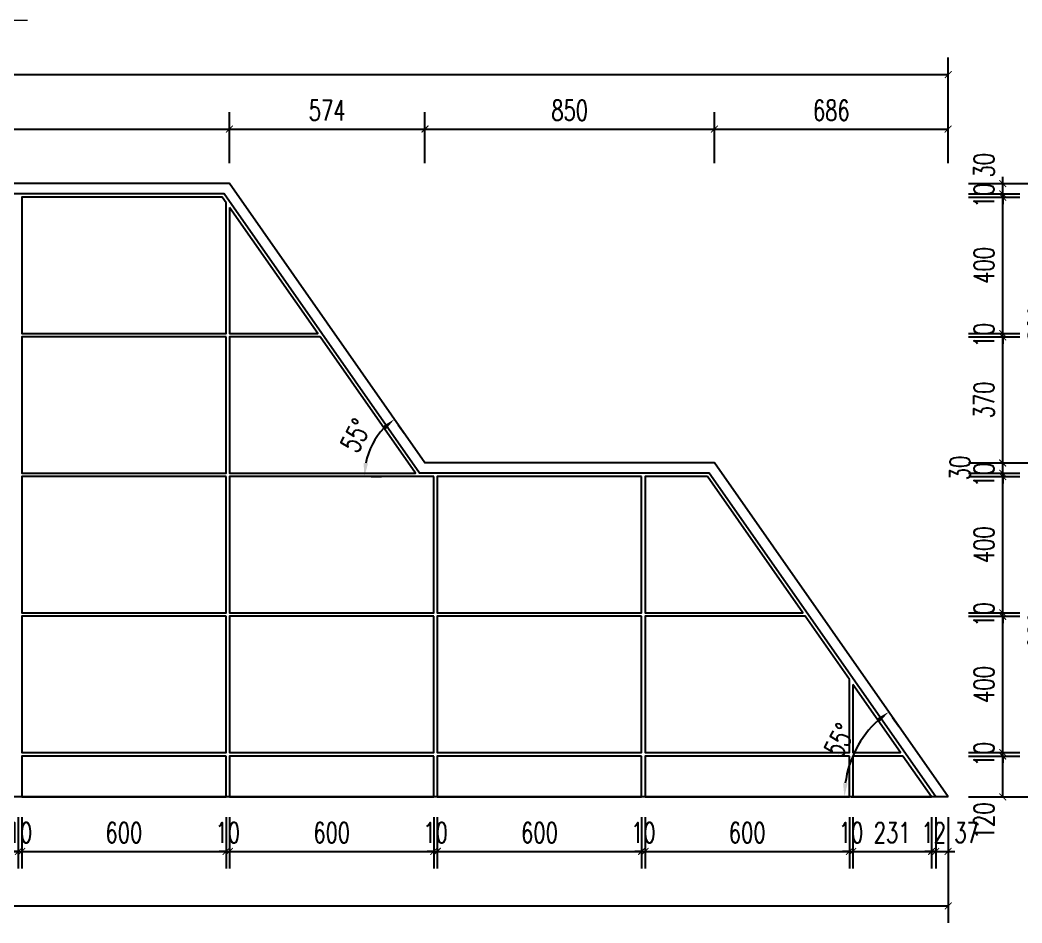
# Model space of a CAD drawing. Header units: millimetres. Extents: x 0 to 16820, y -11520 to 11880.
# Drawn here: x 6955 to 9897, y -9010 to -6360 of the extents above; entities that cross this region are included whole.
import ezdxf

# ---------------------------------------------------------------- set-up
doc = ezdxf.new("R2010")
doc.units = ezdxf.units.MM
doc.header["$LTSCALE"] = 1000
doc.layers.add('A-ANNO-DIMS', color=3, linetype='Continuous', lineweight=13)
doc.layers.add('A-ANNO-IDEN-TEXT', color=3, linetype='Continuous', lineweight=13)
doc.layers.add('A-WALL-HATCH', color=252, linetype='Continuous')
doc.styles.add('_TCH_DIM_T3', font='SIMPLEX', dxfattribs={"width": 0.705882, "bigfont": 'GBCBIG'})
doc.dimstyles.new('_TCH_ARCH&&20', dxfattribs={"dimtxt": 59.5, "dimasz": 20, "dimexe": 50, "dimexo": 60, "dimgap": 25.25, "dimtad": 1, "dimdec": 0, "dimzin": 0, "dimdsep": 46, "dimtxsty": '_TCH_DIM_T3', "dimblk": 'ARCHTICK', "dimcen": 0.09, "dimclrt": 7, "dimazin": 2, "dimtfac": 1, "dimtdec": 0, "dimtix": 1, "dimtmove": 2, "dimatfit": 3, "dimfxl": 20, "dimtolj": 1, "dimtzin": 0, "dimarcsym": 0})
doc.dimstyles.new('_TCH_ARROW&&20', dxfattribs={"dimtxt": 59.5, "dimasz": 40, "dimexe": 50, "dimexo": 60, "dimgap": 25.25, "dimtad": 1, "dimdec": 0, "dimzin": 0, "dimdsep": 46, "dimtxsty": '_TCH_DIM_T3', "dimcen": 0.09, "dimclrt": 7, "dimazin": 2, "dimtfac": 1, "dimtdec": 0, "dimtix": 1, "dimtmove": 2, "dimatfit": 3, "dimfxl": 20, "dimtolj": 1, "dimtzin": 0, "dimarcsym": 0})

# ---------------------------------------------------------------- blocks, each defined once
blk = doc.blocks.new('*D79')
at = {"layer": 'A-ANNO-DIMS', "color": 0, "lineweight": -2, "transparency": 16777216}
for p, q in [((8065.4, -7548), (8082.6, -7572.5)), ((7986.2, -7700), (8016.2, -7700))]:
    blk.add_line(p, q, dxfattribs=at)
blk.add_arc((8171.8, -7700), 205.6, 136.1635, 168.8365, dxfattribs=at)
at = {"layer": 'A-ANNO-DIMS', "color": 0, "transparency": 16777216}
for points in [[(8019.2, -7552.5), (8027.9, -7562.7), (8053.9, -7531.6)], [(7976.7, -7660.8), (7963.5, -7659.5), (7966.2, -7700)]]:
    blk.add_solid(points, dxfattribs=at)
at = {"layer": 'Defpoints', "color": 0, "transparency": 16777216}
for p in [(8031, -7498.8), (8006.9, -7577.2), (7926.2, -7700), (8171.8, -7700)]:
    blk.add_point(p, dxfattribs=at)
at = {"layer": 'A-ANNO-DIMS', "color": 7, "transparency": 16777216, "insert": (7940.7, -7579.7), "char_height": 59.5, "attachment_point": 5, "rotation": 62.5, "style": '_TCH_DIM_T3'}
blk.add_mtext('\\A1;55°', dxfattribs=at)
blk = doc.blocks.new('*D80')
at = {"layer": 'A-ANNO-DIMS', "color": 0, "lineweight": -2, "transparency": 16777216}
for p, q in [((9516.8, -8406.8), (9534, -8431.4)), ((9395.4, -8640), (9425.4, -8640))]:
    blk.add_line(p, q, dxfattribs=at)
blk.add_arc((9680, -8640), 304.6, 132.5287, 172.4713, dxfattribs=at)
at = {"layer": 'A-ANNO-DIMS', "color": 0, "transparency": 16777216}
for points in [[(9469.9, -8410.3), (9478.3, -8420.7), (9505.3, -8390.5)], [(9384.7, -8600.5), (9371.4, -8599.7), (9375.4, -8640)]]:
    blk.add_solid(points, dxfattribs=at)
at = {"layer": 'Defpoints', "color": 0, "transparency": 16777216}
for p in [(9482.4, -8357.7), (9435.7, -8458.1), (9335.4, -8640), (9680, -8640)]:
    blk.add_point(p, dxfattribs=at)
at = {"layer": 'A-ANNO-DIMS', "color": 7, "transparency": 16777216, "insert": (9361, -8473.9), "char_height": 59.5, "attachment_point": 5, "rotation": 62.5, "style": '_TCH_DIM_T3'}
blk.add_mtext('\\A1;55°', dxfattribs=at)
blk = doc.blocks.new('_ArchTick')
at = {"color": 0, "linetype": 'ByBlock', "const_width": 0.15}
blk.add_lwpolyline([(-0.5, -0.5), (0.5, 0.5)], dxfattribs=at)
blk = doc.blocks.new('*D81')
at = {"layer": 'A-ANNO-DIMS', "color": 0, "lineweight": -2, "transparency": 16777216}
for p, q in [((9740, -8520), (9890, -8520)), ((9840, -8640), (9840, -8520)), ((9740, -8640), (9890, -8640))]:
    blk.add_line(p, q, dxfattribs=at)
at = {"layer": 'Defpoints', "color": 0, "transparency": 16777216}
for p in [(9680, -8520), (9840, -8520), (9680, -8640)]:
    blk.add_point(p, dxfattribs=at)
at = {"layer": 'A-ANNO-DIMS', "color": 0, "lineweight": -2, "transparency": 16777216, "xscale": 20, "yscale": 20, "zscale": 20}
for p, rotation in [((9840, -8520), 90), ((9840, -8640), 270)]:
    blk.add_blockref('_ArchTick', p, dxfattribs=dict(at, rotation=rotation))
at = {"layer": 'A-ANNO-DIMS', "color": 7, "transparency": 16777216, "insert": (9785, -8710), "char_height": 59.5, "attachment_point": 5, "rotation": 90, "style": '_TCH_DIM_T3'}
blk.add_mtext('\\A1;120', dxfattribs=at)
blk = doc.blocks.new('*D82')
at = {"layer": 'A-ANNO-DIMS', "color": 0, "lineweight": -2, "transparency": 16777216}
for p, q in [((9840, -8510), (9840, -8490)), ((9740, -8510), (9890, -8510)), ((9740, -8520), (9890, -8520)), ((9840, -8520), (9840, -8510)), ((9840, -8520), (9840, -8540))]:
    blk.add_line(p, q, dxfattribs=at)
at = {"layer": 'Defpoints', "color": 0, "transparency": 16777216}
for p in [(9680, -8510), (9680, -8520), (9840, -8510)]:
    blk.add_point(p, dxfattribs=at)
at = {"layer": 'A-ANNO-DIMS', "color": 0, "lineweight": -2, "transparency": 16777216, "xscale": 20, "yscale": 20, "zscale": 20}
for p, rotation in [((9840, -8510), 270), ((9840, -8520), 90)]:
    blk.add_blockref('_ArchTick', p, dxfattribs=dict(at, rotation=rotation))
at = {"layer": 'A-ANNO-DIMS', "color": 7, "transparency": 16777216, "insert": (9785, -8515), "char_height": 59.5, "attachment_point": 5, "rotation": 90, "style": '_TCH_DIM_T3'}
blk.add_mtext('\\A1;10', dxfattribs=at)
blk = doc.blocks.new('*D83')
at = {"layer": 'A-ANNO-DIMS', "color": 0, "lineweight": -2, "transparency": 16777216}
for p, q in [((9740, -8110), (9890, -8110)), ((9840, -8510), (9840, -8110)), ((9740, -8510), (9890, -8510))]:
    blk.add_line(p, q, dxfattribs=at)
at = {"layer": 'Defpoints', "color": 0, "transparency": 16777216}
for p in [(9680, -8110), (9840, -8110), (9680, -8510)]:
    blk.add_point(p, dxfattribs=at)
at = {"layer": 'A-ANNO-DIMS', "color": 0, "lineweight": -2, "transparency": 16777216, "xscale": 20, "yscale": 20, "zscale": 20}
for p, rotation in [((9840, -8110), 90), ((9840, -8510), 270)]:
    blk.add_blockref('_ArchTick', p, dxfattribs=dict(at, rotation=rotation))
at = {"layer": 'A-ANNO-DIMS', "color": 7, "transparency": 16777216, "insert": (9785, -8310), "char_height": 59.5, "attachment_point": 5, "rotation": 90, "style": '_TCH_DIM_T3'}
blk.add_mtext('\\A1;400', dxfattribs=at)
blk = doc.blocks.new('*D84')
at = {"layer": 'A-ANNO-DIMS', "color": 0, "lineweight": -2, "transparency": 16777216}
for p, q in [((9840, -8100), (9840, -8080)), ((9740, -8100), (9890, -8100)), ((9740, -8110), (9890, -8110)), ((9840, -8110), (9840, -8100)), ((9840, -8110), (9840, -8130))]:
    blk.add_line(p, q, dxfattribs=at)
at = {"layer": 'Defpoints', "color": 0, "transparency": 16777216}
for p in [(9680, -8100), (9680, -8110), (9840, -8100)]:
    blk.add_point(p, dxfattribs=at)
at = {"layer": 'A-ANNO-DIMS', "color": 0, "lineweight": -2, "transparency": 16777216, "xscale": 20, "yscale": 20, "zscale": 20}
for p, rotation in [((9840, -8100), 270), ((9840, -8110), 90)]:
    blk.add_blockref('_ArchTick', p, dxfattribs=dict(at, rotation=rotation))
at = {"layer": 'A-ANNO-DIMS', "color": 7, "transparency": 16777216, "insert": (9785, -8105), "char_height": 59.5, "attachment_point": 5, "rotation": 90, "style": '_TCH_DIM_T3'}
blk.add_mtext('\\A1;10', dxfattribs=at)
blk = doc.blocks.new('*D85')
at = {"layer": 'A-ANNO-DIMS', "color": 0, "lineweight": -2, "transparency": 16777216}
for p, q in [((9740, -7700), (9890, -7700)), ((9840, -8100), (9840, -7700)), ((9740, -8100), (9890, -8100))]:
    blk.add_line(p, q, dxfattribs=at)
at = {"layer": 'Defpoints', "color": 0, "transparency": 16777216}
for p in [(9680, -7700), (9840, -7700), (9680, -8100)]:
    blk.add_point(p, dxfattribs=at)
at = {"layer": 'A-ANNO-DIMS', "color": 0, "lineweight": -2, "transparency": 16777216, "xscale": 20, "yscale": 20, "zscale": 20}
for p, rotation in [((9840, -7700), 90), ((9840, -8100), 270)]:
    blk.add_blockref('_ArchTick', p, dxfattribs=dict(at, rotation=rotation))
at = {"layer": 'A-ANNO-DIMS', "color": 7, "transparency": 16777216, "insert": (9785, -7900), "char_height": 59.5, "attachment_point": 5, "rotation": 90, "style": '_TCH_DIM_T3'}
blk.add_mtext('\\A1;400', dxfattribs=at)
blk = doc.blocks.new('*D86')
at = {"layer": 'A-ANNO-DIMS', "color": 0, "lineweight": -2, "transparency": 16777216}
for p, q in [((9840, -7690), (9840, -7670)), ((9740, -7690), (9890, -7690)), ((9740, -7700), (9890, -7700)), ((9840, -7700), (9840, -7690)), ((9840, -7700), (9840, -7720))]:
    blk.add_line(p, q, dxfattribs=at)
at = {"layer": 'Defpoints', "color": 0, "transparency": 16777216}
for p in [(9680, -7690), (9680, -7700), (9840, -7690)]:
    blk.add_point(p, dxfattribs=at)
at = {"layer": 'A-ANNO-DIMS', "color": 0, "lineweight": -2, "transparency": 16777216, "xscale": 20, "yscale": 20, "zscale": 20}
for p, rotation in [((9840, -7690), 270), ((9840, -7700), 90)]:
    blk.add_blockref('_ArchTick', p, dxfattribs=dict(at, rotation=rotation))
at = {"layer": 'A-ANNO-DIMS', "color": 7, "transparency": 16777216, "insert": (9785, -7695), "char_height": 59.5, "attachment_point": 5, "rotation": 90, "style": '_TCH_DIM_T3'}
blk.add_mtext('\\A1;10', dxfattribs=at)
blk = doc.blocks.new('*D87')
at = {"layer": 'A-ANNO-DIMS', "color": 0, "lineweight": -2, "transparency": 16777216}
for p, q in [((9840, -7660), (9840, -7640)), ((9740, -7660), (9890, -7660)), ((9840, -7690), (9840, -7660)), ((9740, -7690), (9890, -7690)), ((9840, -7690), (9840, -7710))]:
    blk.add_line(p, q, dxfattribs=at)
at = {"layer": 'Defpoints', "color": 0, "transparency": 16777216}
for p in [(9680, -7660), (9840, -7660), (9680, -7690)]:
    blk.add_point(p, dxfattribs=at)
at = {"layer": 'A-ANNO-DIMS', "color": 0, "lineweight": -2, "transparency": 16777216, "xscale": 20, "yscale": 20, "zscale": 20}
for p, rotation in [((9840, -7660), 270), ((9840, -7690), 90)]:
    blk.add_blockref('_ArchTick', p, dxfattribs=dict(at, rotation=rotation))
at = {"layer": 'A-ANNO-DIMS', "color": 7, "transparency": 16777216, "insert": (9715, -7675), "char_height": 59.5, "attachment_point": 5, "rotation": 90, "style": '_TCH_DIM_T3'}
blk.add_mtext('\\A1;30', dxfattribs=at)
blk = doc.blocks.new('*D88')
at = {"layer": 'A-ANNO-DIMS', "color": 0, "lineweight": -2, "transparency": 16777216}
for p, q in [((9740, -7290), (9890, -7290)), ((9840, -7660), (9840, -7290)), ((9740, -7660), (9890, -7660))]:
    blk.add_line(p, q, dxfattribs=at)
at = {"layer": 'Defpoints', "color": 0, "transparency": 16777216}
for p in [(9680, -7290), (9840, -7290), (9680, -7660)]:
    blk.add_point(p, dxfattribs=at)
at = {"layer": 'A-ANNO-DIMS', "color": 0, "lineweight": -2, "transparency": 16777216, "xscale": 20, "yscale": 20, "zscale": 20}
for p, rotation in [((9840, -7290), 90), ((9840, -7660), 270)]:
    blk.add_blockref('_ArchTick', p, dxfattribs=dict(at, rotation=rotation))
at = {"layer": 'A-ANNO-DIMS', "color": 7, "transparency": 16777216, "insert": (9785, -7475), "char_height": 59.5, "attachment_point": 5, "rotation": 90, "style": '_TCH_DIM_T3'}
blk.add_mtext('\\A1;370', dxfattribs=at)
blk = doc.blocks.new('*D89')
at = {"layer": 'A-ANNO-DIMS', "color": 0, "lineweight": -2, "transparency": 16777216}
for p, q in [((9840, -7280), (9840, -7260)), ((9740, -7280), (9890, -7280)), ((9740, -7290), (9890, -7290)), ((9840, -7290), (9840, -7280)), ((9840, -7290), (9840, -7310))]:
    blk.add_line(p, q, dxfattribs=at)
at = {"layer": 'Defpoints', "color": 0, "transparency": 16777216}
for p in [(9680, -7280), (9680, -7290), (9840, -7280)]:
    blk.add_point(p, dxfattribs=at)
at = {"layer": 'A-ANNO-DIMS', "color": 0, "lineweight": -2, "transparency": 16777216, "xscale": 20, "yscale": 20, "zscale": 20}
for p, rotation in [((9840, -7280), 270), ((9840, -7290), 90)]:
    blk.add_blockref('_ArchTick', p, dxfattribs=dict(at, rotation=rotation))
at = {"layer": 'A-ANNO-DIMS', "color": 7, "transparency": 16777216, "insert": (9785, -7285), "char_height": 59.5, "attachment_point": 5, "rotation": 90, "style": '_TCH_DIM_T3'}
blk.add_mtext('\\A1;10', dxfattribs=at)
blk = doc.blocks.new('*D90')
at = {"layer": 'A-ANNO-DIMS', "color": 0, "lineweight": -2, "transparency": 16777216}
for p, q in [((9740, -6880), (9890, -6880)), ((9840, -7280), (9840, -6880)), ((9740, -7280), (9890, -7280))]:
    blk.add_line(p, q, dxfattribs=at)
at = {"layer": 'Defpoints', "color": 0, "transparency": 16777216}
for p in [(9680, -6880), (9840, -6880), (9680, -7280)]:
    blk.add_point(p, dxfattribs=at)
at = {"layer": 'A-ANNO-DIMS', "color": 0, "lineweight": -2, "transparency": 16777216, "xscale": 20, "yscale": 20, "zscale": 20}
for p, rotation in [((9840, -6880), 90), ((9840, -7280), 270)]:
    blk.add_blockref('_ArchTick', p, dxfattribs=dict(at, rotation=rotation))
at = {"layer": 'A-ANNO-DIMS', "color": 7, "transparency": 16777216, "insert": (9785, -7080), "char_height": 59.5, "attachment_point": 5, "rotation": 90, "style": '_TCH_DIM_T3'}
blk.add_mtext('\\A1;400', dxfattribs=at)
blk = doc.blocks.new('*D91')
at = {"layer": 'A-ANNO-DIMS', "color": 0, "lineweight": -2, "transparency": 16777216}
for p, q in [((9840, -6870), (9840, -6850)), ((9740, -6870), (9890, -6870)), ((9740, -6880), (9890, -6880)), ((9840, -6880), (9840, -6870)), ((9840, -6880), (9840, -6900))]:
    blk.add_line(p, q, dxfattribs=at)
at = {"layer": 'Defpoints', "color": 0, "transparency": 16777216}
for p in [(9680, -6870), (9680, -6880), (9840, -6870)]:
    blk.add_point(p, dxfattribs=at)
at = {"layer": 'A-ANNO-DIMS', "color": 0, "lineweight": -2, "transparency": 16777216, "xscale": 20, "yscale": 20, "zscale": 20}
for p, rotation in [((9840, -6870), 270), ((9840, -6880), 90)]:
    blk.add_blockref('_ArchTick', p, dxfattribs=dict(at, rotation=rotation))
at = {"layer": 'A-ANNO-DIMS', "color": 7, "transparency": 16777216, "insert": (9785, -6875), "char_height": 59.5, "attachment_point": 5, "rotation": 90, "style": '_TCH_DIM_T3'}
blk.add_mtext('\\A1;10', dxfattribs=at)
blk = doc.blocks.new('*D92')
at = {"layer": 'A-ANNO-DIMS', "color": 0, "lineweight": -2, "transparency": 16777216}
for p, q in [((9840, -6840), (9840, -6820)), ((9740, -6840), (9890, -6840)), ((9840, -6870), (9840, -6840)), ((9740, -6870), (9890, -6870)), ((9840, -6870), (9840, -6890))]:
    blk.add_line(p, q, dxfattribs=at)
at = {"layer": 'Defpoints', "color": 0, "transparency": 16777216}
for p in [(9680, -6840), (9840, -6840), (9680, -6870)]:
    blk.add_point(p, dxfattribs=at)
at = {"layer": 'A-ANNO-DIMS', "color": 0, "lineweight": -2, "transparency": 16777216, "xscale": 20, "yscale": 20, "zscale": 20}
for p, rotation in [((9840, -6840), 270), ((9840, -6870), 90)]:
    blk.add_blockref('_ArchTick', p, dxfattribs=dict(at, rotation=rotation))
at = {"layer": 'A-ANNO-DIMS', "color": 7, "transparency": 16777216, "insert": (9785, -6786), "char_height": 59.5, "attachment_point": 5, "rotation": 90, "style": '_TCH_DIM_T3'}
blk.add_mtext('\\A1;30', dxfattribs=at)
blk = doc.blocks.new('*D141')
at = {"layer": 'A-ANNO-DIMS', "color": 0, "lineweight": -2, "transparency": 16777216}
for p, q in [((1180, -6780), (1180, -6470)), ((9680, -6780), (9680, -6470)), ((1180, -6520), (9680, -6520))]:
    blk.add_line(p, q, dxfattribs=at)
at = {"layer": 'Defpoints', "color": 0, "transparency": 16777216}
for p in [(9680, -6520), (1180, -6840), (9680, -6840)]:
    blk.add_point(p, dxfattribs=at)
at = {"layer": 'A-ANNO-DIMS', "color": 0, "lineweight": -2, "transparency": 16777216, "xscale": 20, "yscale": 20, "zscale": 20, "rotation": 180}
blk.add_blockref('_ArchTick', (1180, -6520), dxfattribs=at)
at = {"layer": 'A-ANNO-DIMS', "color": 0, "lineweight": -2, "transparency": 16777216, "xscale": 20, "yscale": 20, "zscale": 20}
blk.add_blockref('_ArchTick', (9680, -6520), dxfattribs=at)
at = {"layer": 'A-ANNO-DIMS', "color": 7, "transparency": 16777216, "insert": (5430, -6465), "char_height": 59.5, "attachment_point": 5, "style": '_TCH_DIM_T3'}
blk.add_mtext('\\A1;8500', dxfattribs=at)
blk = doc.blocks.new('*D142')
at = {"layer": 'A-ANNO-DIMS', "color": 0, "lineweight": -2, "transparency": 16777216}
for p, q in [((8993.8, -6780), (8993.8, -6630)), ((9680, -6780), (9680, -6630)), ((8993.8, -6680), (9680, -6680))]:
    blk.add_line(p, q, dxfattribs=at)
at = {"layer": 'Defpoints', "color": 0, "transparency": 16777216}
for p in [(9680, -6680), (8993.8, -6840), (9680, -6840)]:
    blk.add_point(p, dxfattribs=at)
at = {"layer": 'A-ANNO-DIMS', "color": 0, "lineweight": -2, "transparency": 16777216, "xscale": 20, "yscale": 20, "zscale": 20, "rotation": 180}
blk.add_blockref('_ArchTick', (8993.8, -6680), dxfattribs=at)
at = {"layer": 'A-ANNO-DIMS', "color": 0, "lineweight": -2, "transparency": 16777216, "xscale": 20, "yscale": 20, "zscale": 20}
blk.add_blockref('_ArchTick', (9680, -6680), dxfattribs=at)
at = {"layer": 'A-ANNO-DIMS', "color": 7, "transparency": 16777216, "insert": (9336.9, -6625), "char_height": 59.5, "attachment_point": 5, "style": '_TCH_DIM_T3'}
blk.add_mtext('\\A1;686', dxfattribs=at)
blk = doc.blocks.new('*D143')
at = {"layer": 'A-ANNO-DIMS', "color": 0, "lineweight": -2, "transparency": 16777216}
for p, q in [((8143.8, -6780), (8143.8, -6630)), ((8993.8, -6780), (8993.8, -6630)), ((8143.8, -6680), (8993.8, -6680))]:
    blk.add_line(p, q, dxfattribs=at)
at = {"layer": 'Defpoints', "color": 0, "transparency": 16777216}
for p in [(8993.8, -6680), (8143.8, -6840), (8993.8, -6840)]:
    blk.add_point(p, dxfattribs=at)
at = {"layer": 'A-ANNO-DIMS', "color": 0, "lineweight": -2, "transparency": 16777216, "xscale": 20, "yscale": 20, "zscale": 20, "rotation": 180}
blk.add_blockref('_ArchTick', (8143.8, -6680), dxfattribs=at)
at = {"layer": 'A-ANNO-DIMS', "color": 0, "lineweight": -2, "transparency": 16777216, "xscale": 20, "yscale": 20, "zscale": 20}
blk.add_blockref('_ArchTick', (8993.8, -6680), dxfattribs=at)
at = {"layer": 'A-ANNO-DIMS', "color": 7, "transparency": 16777216, "insert": (8568.8, -6625), "char_height": 59.5, "attachment_point": 5, "style": '_TCH_DIM_T3'}
blk.add_mtext('\\A1;850', dxfattribs=at)
blk = doc.blocks.new('*D144')
at = {"layer": 'A-ANNO-DIMS', "color": 0, "lineweight": -2, "transparency": 16777216}
for p, q in [((7569.7, -6780), (7569.7, -6630)), ((8143.8, -6780), (8143.8, -6630)), ((7569.7, -6680), (8143.8, -6680))]:
    blk.add_line(p, q, dxfattribs=at)
at = {"layer": 'Defpoints', "color": 0, "transparency": 16777216}
for p in [(8143.8, -6680), (7569.7, -6840), (8143.8, -6840)]:
    blk.add_point(p, dxfattribs=at)
at = {"layer": 'A-ANNO-DIMS', "color": 0, "lineweight": -2, "transparency": 16777216, "xscale": 20, "yscale": 20, "zscale": 20, "rotation": 180}
blk.add_blockref('_ArchTick', (7569.7, -6680), dxfattribs=at)
at = {"layer": 'A-ANNO-DIMS', "color": 0, "lineweight": -2, "transparency": 16777216, "xscale": 20, "yscale": 20, "zscale": 20}
blk.add_blockref('_ArchTick', (8143.8, -6680), dxfattribs=at)
at = {"layer": 'A-ANNO-DIMS', "color": 7, "transparency": 16777216, "insert": (7856.7, -6625), "char_height": 59.5, "attachment_point": 5, "style": '_TCH_DIM_T3'}
blk.add_mtext('\\A1;574', dxfattribs=at)
blk = doc.blocks.new('*D145')
at = {"layer": 'A-ANNO-DIMS', "color": 0, "lineweight": -2, "transparency": 16777216}
for p, q in [((3663.7, -6780), (3663.7, -6630)), ((7569.7, -6780), (7569.7, -6630)), ((3663.7, -6680), (7569.7, -6680))]:
    blk.add_line(p, q, dxfattribs=at)
at = {"layer": 'Defpoints', "color": 0, "transparency": 16777216}
for p in [(7569.7, -6680), (3663.7, -6840), (7569.7, -6840)]:
    blk.add_point(p, dxfattribs=at)
at = {"layer": 'A-ANNO-DIMS', "color": 0, "lineweight": -2, "transparency": 16777216, "xscale": 20, "yscale": 20, "zscale": 20, "rotation": 180}
blk.add_blockref('_ArchTick', (3663.7, -6680), dxfattribs=at)
at = {"layer": 'A-ANNO-DIMS', "color": 0, "lineweight": -2, "transparency": 16777216, "xscale": 20, "yscale": 20, "zscale": 20}
blk.add_blockref('_ArchTick', (7569.7, -6680), dxfattribs=at)
at = {"layer": 'A-ANNO-DIMS', "color": 7, "transparency": 16777216, "insert": (5616.7, -6625), "char_height": 59.5, "attachment_point": 5, "style": '_TCH_DIM_T3'}
blk.add_mtext('\\A1;3906', dxfattribs=at)
blk = doc.blocks.new('*D149')
at = {"layer": 'A-ANNO-DIMS', "color": 0, "lineweight": -2, "transparency": 16777216}
for p, q in [((9643.4, -8700), (9643.4, -8850)), ((9680, -8700), (9680, -8850)), ((9643.4, -8800), (9623.4, -8800)), ((9643.4, -8800), (9680, -8800)), ((9680, -8800), (9700, -8800))]:
    blk.add_line(p, q, dxfattribs=at)
at = {"layer": 'Defpoints', "color": 0, "transparency": 16777216}
for p in [(9643.4, -8640), (9680, -8640), (9680, -8800)]:
    blk.add_point(p, dxfattribs=at)
at = {"layer": 'A-ANNO-DIMS', "color": 0, "lineweight": -2, "transparency": 16777216, "xscale": 20, "yscale": 20, "zscale": 20}
blk.add_blockref('_ArchTick', (9643.4, -8800), dxfattribs=at)
at = {"layer": 'A-ANNO-DIMS', "color": 0, "lineweight": -2, "transparency": 16777216, "xscale": 20, "yscale": 20, "zscale": 20, "rotation": 180}
blk.add_blockref('_ArchTick', (9680, -8800), dxfattribs=at)
at = {"layer": 'A-ANNO-DIMS', "color": 7, "transparency": 16777216, "insert": (9734, -8745), "char_height": 59.5, "attachment_point": 5, "style": '_TCH_DIM_T3'}
blk.add_mtext('\\A1;37', dxfattribs=at)
blk = doc.blocks.new('*D150')
at = {"layer": 'A-ANNO-DIMS', "color": 0, "lineweight": -2, "transparency": 16777216}
for p, q in [((9631.2, -8700), (9631.2, -8850)), ((9643.4, -8700), (9643.4, -8850)), ((9631.2, -8800), (9611.2, -8800)), ((9631.2, -8800), (9643.4, -8800)), ((9643.4, -8800), (9663.4, -8800))]:
    blk.add_line(p, q, dxfattribs=at)
at = {"layer": 'Defpoints', "color": 0, "transparency": 16777216}
for p in [(9631.2, -8640), (9643.4, -8640), (9643.4, -8800)]:
    blk.add_point(p, dxfattribs=at)
at = {"layer": 'A-ANNO-DIMS', "color": 0, "lineweight": -2, "transparency": 16777216, "xscale": 20, "yscale": 20, "zscale": 20}
blk.add_blockref('_ArchTick', (9631.2, -8800), dxfattribs=at)
at = {"layer": 'A-ANNO-DIMS', "color": 0, "lineweight": -2, "transparency": 16777216, "xscale": 20, "yscale": 20, "zscale": 20, "rotation": 180}
blk.add_blockref('_ArchTick', (9643.4, -8800), dxfattribs=at)
at = {"layer": 'A-ANNO-DIMS', "color": 7, "transparency": 16777216, "insert": (9637.3, -8745), "char_height": 59.5, "attachment_point": 5, "style": '_TCH_DIM_T3'}
blk.add_mtext('\\A1;12', dxfattribs=at)
blk = doc.blocks.new('*D151')
at = {"layer": 'A-ANNO-DIMS', "color": 0, "lineweight": -2, "transparency": 16777216}
for p, q in [((9400, -8700), (9400, -8850)), ((9631.2, -8700), (9631.2, -8850)), ((9400, -8800), (9631.2, -8800))]:
    blk.add_line(p, q, dxfattribs=at)
at = {"layer": 'Defpoints', "color": 0, "transparency": 16777216}
for p in [(9400, -8640), (9631.2, -8640), (9631.2, -8800)]:
    blk.add_point(p, dxfattribs=at)
at = {"layer": 'A-ANNO-DIMS', "color": 0, "lineweight": -2, "transparency": 16777216, "xscale": 20, "yscale": 20, "zscale": 20, "rotation": 180}
blk.add_blockref('_ArchTick', (9400, -8800), dxfattribs=at)
at = {"layer": 'A-ANNO-DIMS', "color": 0, "lineweight": -2, "transparency": 16777216, "xscale": 20, "yscale": 20, "zscale": 20}
blk.add_blockref('_ArchTick', (9631.2, -8800), dxfattribs=at)
at = {"layer": 'A-ANNO-DIMS', "color": 7, "transparency": 16777216, "insert": (9515.6, -8745), "char_height": 59.5, "attachment_point": 5, "style": '_TCH_DIM_T3'}
blk.add_mtext('\\A1;231', dxfattribs=at)
blk = doc.blocks.new('*D152')
at = {"layer": 'A-ANNO-DIMS', "color": 0, "lineweight": -2, "transparency": 16777216}
for p, q in [((9390, -8700), (9390, -8850)), ((9400, -8700), (9400, -8850)), ((9390, -8800), (9370, -8800)), ((9390, -8800), (9400, -8800)), ((9400, -8800), (9420, -8800))]:
    blk.add_line(p, q, dxfattribs=at)
at = {"layer": 'Defpoints', "color": 0, "transparency": 16777216}
for p in [(9390, -8640), (9400, -8640), (9400, -8800)]:
    blk.add_point(p, dxfattribs=at)
at = {"layer": 'A-ANNO-DIMS', "color": 0, "lineweight": -2, "transparency": 16777216, "xscale": 20, "yscale": 20, "zscale": 20}
blk.add_blockref('_ArchTick', (9390, -8800), dxfattribs=at)
at = {"layer": 'A-ANNO-DIMS', "color": 0, "lineweight": -2, "transparency": 16777216, "xscale": 20, "yscale": 20, "zscale": 20, "rotation": 180}
blk.add_blockref('_ArchTick', (9400, -8800), dxfattribs=at)
at = {"layer": 'A-ANNO-DIMS', "color": 7, "transparency": 16777216, "insert": (9395, -8745), "char_height": 59.5, "attachment_point": 5, "style": '_TCH_DIM_T3'}
blk.add_mtext('\\A1;10', dxfattribs=at)
blk = doc.blocks.new('*D153')
at = {"layer": 'A-ANNO-DIMS', "color": 0, "lineweight": -2, "transparency": 16777216}
for p, q in [((8790, -8700), (8790, -8850)), ((9390, -8700), (9390, -8850)), ((8790, -8800), (9390, -8800))]:
    blk.add_line(p, q, dxfattribs=at)
at = {"layer": 'Defpoints', "color": 0, "transparency": 16777216}
for p in [(8790, -8640), (9390, -8640), (9390, -8800)]:
    blk.add_point(p, dxfattribs=at)
at = {"layer": 'A-ANNO-DIMS', "color": 0, "lineweight": -2, "transparency": 16777216, "xscale": 20, "yscale": 20, "zscale": 20, "rotation": 180}
blk.add_blockref('_ArchTick', (8790, -8800), dxfattribs=at)
at = {"layer": 'A-ANNO-DIMS', "color": 0, "lineweight": -2, "transparency": 16777216, "xscale": 20, "yscale": 20, "zscale": 20}
blk.add_blockref('_ArchTick', (9390, -8800), dxfattribs=at)
at = {"layer": 'A-ANNO-DIMS', "color": 7, "transparency": 16777216, "insert": (9090, -8745), "char_height": 59.5, "attachment_point": 5, "style": '_TCH_DIM_T3'}
blk.add_mtext('\\A1;600', dxfattribs=at)
blk = doc.blocks.new('*D154')
at = {"layer": 'A-ANNO-DIMS', "color": 0, "lineweight": -2, "transparency": 16777216}
for p, q in [((8780, -8700), (8780, -8850)), ((8790, -8700), (8790, -8850)), ((8780, -8800), (8760, -8800)), ((8780, -8800), (8790, -8800)), ((8790, -8800), (8810, -8800))]:
    blk.add_line(p, q, dxfattribs=at)
at = {"layer": 'Defpoints', "color": 0, "transparency": 16777216}
for p in [(8780, -8640), (8790, -8640), (8790, -8800)]:
    blk.add_point(p, dxfattribs=at)
at = {"layer": 'A-ANNO-DIMS', "color": 0, "lineweight": -2, "transparency": 16777216, "xscale": 20, "yscale": 20, "zscale": 20}
blk.add_blockref('_ArchTick', (8780, -8800), dxfattribs=at)
at = {"layer": 'A-ANNO-DIMS', "color": 0, "lineweight": -2, "transparency": 16777216, "xscale": 20, "yscale": 20, "zscale": 20, "rotation": 180}
blk.add_blockref('_ArchTick', (8790, -8800), dxfattribs=at)
at = {"layer": 'A-ANNO-DIMS', "color": 7, "transparency": 16777216, "insert": (8785, -8745), "char_height": 59.5, "attachment_point": 5, "style": '_TCH_DIM_T3'}
blk.add_mtext('\\A1;10', dxfattribs=at)
blk = doc.blocks.new('*D155')
at = {"layer": 'A-ANNO-DIMS', "color": 0, "lineweight": -2, "transparency": 16777216}
for p, q in [((8180, -8700), (8180, -8850)), ((8780, -8700), (8780, -8850)), ((8180, -8800), (8780, -8800))]:
    blk.add_line(p, q, dxfattribs=at)
at = {"layer": 'Defpoints', "color": 0, "transparency": 16777216}
for p in [(8180, -8640), (8780, -8640), (8780, -8800)]:
    blk.add_point(p, dxfattribs=at)
at = {"layer": 'A-ANNO-DIMS', "color": 0, "lineweight": -2, "transparency": 16777216, "xscale": 20, "yscale": 20, "zscale": 20, "rotation": 180}
blk.add_blockref('_ArchTick', (8180, -8800), dxfattribs=at)
at = {"layer": 'A-ANNO-DIMS', "color": 0, "lineweight": -2, "transparency": 16777216, "xscale": 20, "yscale": 20, "zscale": 20}
blk.add_blockref('_ArchTick', (8780, -8800), dxfattribs=at)
at = {"layer": 'A-ANNO-DIMS', "color": 7, "transparency": 16777216, "insert": (8480, -8745), "char_height": 59.5, "attachment_point": 5, "style": '_TCH_DIM_T3'}
blk.add_mtext('\\A1;600', dxfattribs=at)
blk = doc.blocks.new('*D156')
at = {"layer": 'A-ANNO-DIMS', "color": 0, "lineweight": -2, "transparency": 16777216}
for p, q in [((8170, -8700), (8170, -8850)), ((8180, -8700), (8180, -8850)), ((8170, -8800), (8150, -8800)), ((8170, -8800), (8180, -8800)), ((8180, -8800), (8200, -8800))]:
    blk.add_line(p, q, dxfattribs=at)
at = {"layer": 'Defpoints', "color": 0, "transparency": 16777216}
for p in [(8170, -8640), (8180, -8640), (8180, -8800)]:
    blk.add_point(p, dxfattribs=at)
at = {"layer": 'A-ANNO-DIMS', "color": 0, "lineweight": -2, "transparency": 16777216, "xscale": 20, "yscale": 20, "zscale": 20}
blk.add_blockref('_ArchTick', (8170, -8800), dxfattribs=at)
at = {"layer": 'A-ANNO-DIMS', "color": 0, "lineweight": -2, "transparency": 16777216, "xscale": 20, "yscale": 20, "zscale": 20, "rotation": 180}
blk.add_blockref('_ArchTick', (8180, -8800), dxfattribs=at)
at = {"layer": 'A-ANNO-DIMS', "color": 7, "transparency": 16777216, "insert": (8175, -8745), "char_height": 59.5, "attachment_point": 5, "style": '_TCH_DIM_T3'}
blk.add_mtext('\\A1;10', dxfattribs=at)
blk = doc.blocks.new('*D157')
at = {"layer": 'A-ANNO-DIMS', "color": 0, "lineweight": -2, "transparency": 16777216}
for p, q in [((7570, -8700), (7570, -8850)), ((8170, -8700), (8170, -8850)), ((7570, -8800), (8170, -8800))]:
    blk.add_line(p, q, dxfattribs=at)
at = {"layer": 'Defpoints', "color": 0, "transparency": 16777216}
for p in [(7570, -8640), (8170, -8640), (8170, -8800)]:
    blk.add_point(p, dxfattribs=at)
at = {"layer": 'A-ANNO-DIMS', "color": 0, "lineweight": -2, "transparency": 16777216, "xscale": 20, "yscale": 20, "zscale": 20, "rotation": 180}
blk.add_blockref('_ArchTick', (7570, -8800), dxfattribs=at)
at = {"layer": 'A-ANNO-DIMS', "color": 0, "lineweight": -2, "transparency": 16777216, "xscale": 20, "yscale": 20, "zscale": 20}
blk.add_blockref('_ArchTick', (8170, -8800), dxfattribs=at)
at = {"layer": 'A-ANNO-DIMS', "color": 7, "transparency": 16777216, "insert": (7870, -8745), "char_height": 59.5, "attachment_point": 5, "style": '_TCH_DIM_T3'}
blk.add_mtext('\\A1;600', dxfattribs=at)
blk = doc.blocks.new('*D158')
at = {"layer": 'A-ANNO-DIMS', "color": 0, "lineweight": -2, "transparency": 16777216}
for p, q in [((7560, -8700), (7560, -8850)), ((7570, -8700), (7570, -8850)), ((7560, -8800), (7540, -8800)), ((7560, -8800), (7570, -8800)), ((7570, -8800), (7590, -8800))]:
    blk.add_line(p, q, dxfattribs=at)
at = {"layer": 'Defpoints', "color": 0, "transparency": 16777216}
for p in [(7560, -8640), (7570, -8640), (7570, -8800)]:
    blk.add_point(p, dxfattribs=at)
at = {"layer": 'A-ANNO-DIMS', "color": 0, "lineweight": -2, "transparency": 16777216, "xscale": 20, "yscale": 20, "zscale": 20}
blk.add_blockref('_ArchTick', (7560, -8800), dxfattribs=at)
at = {"layer": 'A-ANNO-DIMS', "color": 0, "lineweight": -2, "transparency": 16777216, "xscale": 20, "yscale": 20, "zscale": 20, "rotation": 180}
blk.add_blockref('_ArchTick', (7570, -8800), dxfattribs=at)
at = {"layer": 'A-ANNO-DIMS', "color": 7, "transparency": 16777216, "insert": (7565, -8745), "char_height": 59.5, "attachment_point": 5, "style": '_TCH_DIM_T3'}
blk.add_mtext('\\A1;10', dxfattribs=at)
blk = doc.blocks.new('*D159')
at = {"layer": 'A-ANNO-DIMS', "color": 0, "lineweight": -2, "transparency": 16777216}
for p, q in [((6960, -8700), (6960, -8850)), ((7560, -8700), (7560, -8850)), ((6960, -8800), (7560, -8800))]:
    blk.add_line(p, q, dxfattribs=at)
at = {"layer": 'Defpoints', "color": 0, "transparency": 16777216}
for p in [(6960, -8640), (7560, -8640), (7560, -8800)]:
    blk.add_point(p, dxfattribs=at)
at = {"layer": 'A-ANNO-DIMS', "color": 0, "lineweight": -2, "transparency": 16777216, "xscale": 20, "yscale": 20, "zscale": 20, "rotation": 180}
blk.add_blockref('_ArchTick', (6960, -8800), dxfattribs=at)
at = {"layer": 'A-ANNO-DIMS', "color": 0, "lineweight": -2, "transparency": 16777216, "xscale": 20, "yscale": 20, "zscale": 20}
blk.add_blockref('_ArchTick', (7560, -8800), dxfattribs=at)
at = {"layer": 'A-ANNO-DIMS', "color": 7, "transparency": 16777216, "insert": (7260, -8745), "char_height": 59.5, "attachment_point": 5, "style": '_TCH_DIM_T3'}
blk.add_mtext('\\A1;600', dxfattribs=at)
blk = doc.blocks.new('*D160')
at = {"layer": 'A-ANNO-DIMS', "color": 0, "lineweight": -2, "transparency": 16777216}
for p, q in [((6950, -8700), (6950, -8850)), ((6960, -8700), (6960, -8850)), ((6950, -8800), (6930, -8800)), ((6950, -8800), (6960, -8800)), ((6960, -8800), (6980, -8800))]:
    blk.add_line(p, q, dxfattribs=at)
at = {"layer": 'Defpoints', "color": 0, "transparency": 16777216}
for p in [(6950, -8640), (6960, -8640), (6960, -8800)]:
    blk.add_point(p, dxfattribs=at)
at = {"layer": 'A-ANNO-DIMS', "color": 0, "lineweight": -2, "transparency": 16777216, "xscale": 20, "yscale": 20, "zscale": 20}
blk.add_blockref('_ArchTick', (6950, -8800), dxfattribs=at)
at = {"layer": 'A-ANNO-DIMS', "color": 0, "lineweight": -2, "transparency": 16777216, "xscale": 20, "yscale": 20, "zscale": 20, "rotation": 180}
blk.add_blockref('_ArchTick', (6960, -8800), dxfattribs=at)
at = {"layer": 'A-ANNO-DIMS', "color": 7, "transparency": 16777216, "insert": (6955, -8745), "char_height": 59.5, "attachment_point": 5, "style": '_TCH_DIM_T3'}
blk.add_mtext('\\A1;10', dxfattribs=at)
blk = doc.blocks.new('*D161')
at = {"layer": 'A-ANNO-DIMS', "color": 0, "lineweight": -2, "transparency": 16777216}
for p, q in [((6350, -8700), (6350, -8850)), ((6950, -8700), (6950, -8850)), ((6350, -8800), (6950, -8800))]:
    blk.add_line(p, q, dxfattribs=at)
at = {"layer": 'Defpoints', "color": 0, "transparency": 16777216}
for p in [(6350, -8640), (6950, -8640), (6950, -8800)]:
    blk.add_point(p, dxfattribs=at)
at = {"layer": 'A-ANNO-DIMS', "color": 0, "lineweight": -2, "transparency": 16777216, "xscale": 20, "yscale": 20, "zscale": 20, "rotation": 180}
blk.add_blockref('_ArchTick', (6350, -8800), dxfattribs=at)
at = {"layer": 'A-ANNO-DIMS', "color": 0, "lineweight": -2, "transparency": 16777216, "xscale": 20, "yscale": 20, "zscale": 20}
blk.add_blockref('_ArchTick', (6950, -8800), dxfattribs=at)
at = {"layer": 'A-ANNO-DIMS', "color": 7, "transparency": 16777216, "insert": (6650, -8745), "char_height": 59.5, "attachment_point": 5, "style": '_TCH_DIM_T3'}
blk.add_mtext('\\A1;600', dxfattribs=at)
blk = doc.blocks.new('*D182')
at = {"layer": 'A-ANNO-DIMS', "color": 0, "lineweight": -2, "transparency": 16777216}
for p, q in [((1180, -8700), (1180, -9010)), ((9680, -8700), (9680, -9010)), ((1180, -8960), (9680, -8960))]:
    blk.add_line(p, q, dxfattribs=at)
at = {"layer": 'Defpoints', "color": 0, "transparency": 16777216}
for p in [(1180, -8640), (9680, -8640), (9680, -8960)]:
    blk.add_point(p, dxfattribs=at)
at = {"layer": 'A-ANNO-DIMS', "color": 0, "lineweight": -2, "transparency": 16777216, "xscale": 20, "yscale": 20, "zscale": 20, "rotation": 180}
blk.add_blockref('_ArchTick', (1180, -8960), dxfattribs=at)
at = {"layer": 'A-ANNO-DIMS', "color": 0, "lineweight": -2, "transparency": 16777216, "xscale": 20, "yscale": 20, "zscale": 20}
blk.add_blockref('_ArchTick', (9680, -8960), dxfattribs=at)
at = {"layer": 'A-ANNO-DIMS', "color": 7, "transparency": 16777216, "insert": (5430, -8905), "char_height": 59.5, "attachment_point": 5, "style": '_TCH_DIM_T3'}
blk.add_mtext('\\A1;8500', dxfattribs=at)
blk = doc.blocks.new('*D186')
at = {"layer": 'A-ANNO-DIMS', "color": 0, "lineweight": -2, "transparency": 16777216}
for p, q in [((9740, -7660), (10050, -7660)), ((10000, -8640), (10000, -7660)), ((9740, -8640), (10050, -8640))]:
    blk.add_line(p, q, dxfattribs=at)
at = {"layer": 'Defpoints', "color": 0, "transparency": 16777216}
for p in [(9680, -7660), (10000, -7660), (9680, -8640)]:
    blk.add_point(p, dxfattribs=at)
at = {"layer": 'A-ANNO-DIMS', "color": 0, "lineweight": -2, "transparency": 16777216, "xscale": 20, "yscale": 20, "zscale": 20}
for p, rotation in [((10000, -7660), 90), ((10000, -8640), 270)]:
    blk.add_blockref('_ArchTick', p, dxfattribs=dict(at, rotation=rotation))
at = {"layer": 'A-ANNO-DIMS', "color": 7, "transparency": 16777216, "insert": (9945, -8150), "char_height": 59.5, "attachment_point": 5, "rotation": 90, "style": '_TCH_DIM_T3'}
blk.add_mtext('\\A1;980', dxfattribs=at)
blk = doc.blocks.new('*D187')
at = {"layer": 'A-ANNO-DIMS', "color": 0, "lineweight": -2, "transparency": 16777216}
for p, q in [((9740, -6840), (10050, -6840)), ((10000, -7660), (10000, -6840)), ((9740, -7660), (10050, -7660))]:
    blk.add_line(p, q, dxfattribs=at)
at = {"layer": 'Defpoints', "color": 0, "transparency": 16777216}
for p in [(9680, -6840), (10000, -6840), (9680, -7660)]:
    blk.add_point(p, dxfattribs=at)
at = {"layer": 'A-ANNO-DIMS', "color": 0, "lineweight": -2, "transparency": 16777216, "xscale": 20, "yscale": 20, "zscale": 20}
for p, rotation in [((10000, -6840), 90), ((10000, -7660), 270)]:
    blk.add_blockref('_ArchTick', p, dxfattribs=dict(at, rotation=rotation))
at = {"layer": 'A-ANNO-DIMS', "color": 7, "transparency": 16777216, "insert": (9945, -7250), "char_height": 59.5, "attachment_point": 5, "rotation": 90, "style": '_TCH_DIM_T3'}
blk.add_mtext('\\A1;820', dxfattribs=at)
blk = doc.blocks.new('*D188')
at = {"layer": 'A-ANNO-DIMS', "color": 0, "lineweight": -2, "transparency": 16777216}
for p, q in [((9740, -6840), (10210, -6840)), ((10160, -8640), (10160, -6840)), ((9740, -8640), (10210, -8640))]:
    blk.add_line(p, q, dxfattribs=at)
at = {"layer": 'Defpoints', "color": 0, "transparency": 16777216}
for p in [(9680, -6840), (10160, -6840), (9680, -8640)]:
    blk.add_point(p, dxfattribs=at)
at = {"layer": 'A-ANNO-DIMS', "color": 0, "lineweight": -2, "transparency": 16777216, "xscale": 20, "yscale": 20, "zscale": 20}
for p, rotation in [((10160, -6840), 90), ((10160, -8640), 270)]:
    blk.add_blockref('_ArchTick', p, dxfattribs=dict(at, rotation=rotation))
at = {"layer": 'A-ANNO-DIMS', "color": 7, "transparency": 16777216, "insert": (10105, -7740), "char_height": 59.5, "attachment_point": 5, "rotation": 90, "style": '_TCH_DIM_T3'}
blk.add_mtext('\\A1;1800', dxfattribs=at)

msp = doc.modelspace()

# ---------------------------------------------------------------- linework, layer by layer
at = {"layer": 'A-ANNO-IDEN-TEXT'}
msp.add_line((6040.03683, -6360.00255), (6977.2759, -6360.00255), dxfattribs=at)
at = {"layer": 'A-WALL-HATCH'}
for points in [[(9680.03683, -8640.00255), (8993.83344, -7660.00255), (8143.83344, -7660.00255), (7569.66326, -6840.00255), (3663.74601, -6840.00255), (3430.59218, -7340.00255), (1930.59218, -7340.00255), (1180.03683, -8640.00255)], [(9643.41359, -8640.00255), (8978.21643, -7690.00255), (8128.21643, -7690.00255), (7554.04625, -6870.00255), (3682.85811, -6870.00255), (3449.70429, -7370.00255), (1947.91269, -7370.00255), (1214.67784, -8640.00255)], [(9680.03683, -8640.00255), (1180.03683, -8640.00255)]]:
    msp.add_lwpolyline(points, dxfattribs=at)
for points in [[(7560.03683, -6895.99246), (7548.84058, -6880.00255), (6960.03683, -6880.00255), (6960.03683, -7280.00255), (7560.03683, -7280.00255)], [(7570.03683, -6910.27394), (7570.03683, -7280.00255), (7828.92359, -7280.00255)], [(7560.03683, -7290.00255), (6960.03683, -7290.00255), (6960.03683, -7690.00255), (7560.03683, -7690.00255)], [(7835.92567, -7290.00255), (7570.03683, -7290.00255), (7570.03683, -7690.00255), (8116.00868, -7690.00255)], [(7560.03683, -7700.00255), (6960.03683, -7700.00255), (6960.03683, -8100.00255), (7560.03683, -8100.00255)], [(8170.03683, -7700.00255), (7570.03683, -7700.00255), (7570.03683, -8100.00255), (8170.03683, -8100.00255)], [(8780.03683, -7700.00255), (8180.03683, -7700.00255), (8180.03683, -8100.00255), (8780.03683, -8100.00255)], [(8973.01076, -7700.00255), (8790.03683, -7700.00255), (8790.03683, -8100.00255), (9253.09377, -8100.00255)], [(7560.03683, -8110.00255), (6960.03683, -8110.00255), (6960.03683, -8510.00255), (7560.03683, -8510.00255)], [(8170.03683, -8110.00255), (7570.03683, -8110.00255), (7570.03683, -8510.00255), (8170.03683, -8510.00255)], [(8780.03683, -8110.00255), (8180.03683, -8110.00255), (8180.03683, -8510.00255), (8780.03683, -8510.00255)], [(9390.03683, -8295.5775), (9260.09585, -8110.00255), (8790.03683, -8110.00255), (8790.03683, -8510.00255), (9390.03683, -8510.00255)], [(9400.03683, -8309.85898), (9400.03683, -8510.00255), (9540.17886, -8510.00255)], [(7560.03683, -8520.00255), (6960.03683, -8520.00255), (6960.03683, -8640.00255), (7560.03683, -8640.00255)], [(8170.03683, -8520.00255), (7570.03683, -8520.00255), (7570.03683, -8640.00255), (8170.03683, -8640.00255)], [(8780.03683, -8520.00255), (8180.03683, -8520.00255), (8180.03683, -8640.00255), (8780.03683, -8640.00255)], [(9390.03683, -8520.00255), (8790.03683, -8520.00255), (8790.03683, -8640.00255), (9390.03683, -8640.00255)], [(9547.18094, -8520.00255), (9400.03683, -8520.00255), (9400.03683, -8640.00255), (9631.20584, -8640.00255)]]:
    msp.add_lwpolyline(points, close=True, dxfattribs=at)

# ---------------------------------------------------------------- dimensions: what is measured, and where the dimension line sits
at = {"layer": 'A-ANNO-DIMS'}
for p1, p2, distance, picture, middle in [((1180.03683, -6840.00255), (9680.03683, -6840.00255), 320, '*D141', (5430.03683, -6465.00255)), ((3663.74601, -6840.00255), (7569.66326, -6840.00255), 160, '*D145', (5616.70463, -6625.00255)), ((7569.66326, -6840.00255), (8143.83344, -6840.00255), 160, '*D144', (7856.74835, -6625.00255)), ((8143.83344, -6840.00255), (8993.83344, -6840.00255), 160, '*D143', (8568.83344, -6625.00255)), ((8993.83344, -6840.00255), (9680.03683, -6840.00255), 160, '*D142', (9336.93513, -6625.00255)), ((9680.03683, -7660.00255), (9680.03683, -6840.00255), -320, '*D187', (9945.03683, -7250.00255)), ((9680.03683, -8640.00255), (9680.03683, -6840.00255), -480, '*D188', (10105.03683, -7740.00255)), ((9680.03683, -6880.00255), (9680.03683, -6870.00255), -160, '*D91', (9785.03683, -6875.00255)), ((9680.03683, -7280.00255), (9680.03683, -6880.00255), -160, '*D90', (9785.03683, -7080.00255)), ((9680.03683, -7290.00255), (9680.03683, -7280.00255), -160, '*D89', (9785.03683, -7285.00255)), ((9680.03683, -7660.00255), (9680.03683, -7290.00255), -160, '*D88', (9785.03683, -7475.00255)), ((9680.03683, -8640.00255), (9680.03683, -7660.00255), -320, '*D186', (9945.03683, -8150.00255)), ((9680.03683, -7700.00255), (9680.03683, -7690.00255), -160, '*D86', (9785.03683, -7695.00255)), ((9680.03683, -8100.00255), (9680.03683, -7700.00255), -160, '*D85', (9785.03683, -7900.00255)), ((9680.03683, -8110.00255), (9680.03683, -8100.00255), -160, '*D84', (9785.03683, -8105.00255)), ((9680.03683, -8510.00255), (9680.03683, -8110.00255), -160, '*D83', (9785.03683, -8310.00255)), ((9680.03683, -8520.00255), (9680.03683, -8510.00255), -160, '*D82', (9785.03683, -8515.00255)), ((1180.03683, -8640.00255), (9680.03683, -8640.00255), -320, '*D182', (5430.03683, -8905.00255)), ((6350.03683, -8640.00255), (6950.03683, -8640.00255), -160, '*D161', (6650.03683, -8745.00255)), ((6950.03683, -8640.00255), (6960.03683, -8640.00255), -160, '*D160', (6955.03683, -8745.00255)), ((6960.03683, -8640.00255), (7560.03683, -8640.00255), -160, '*D159', (7260.03683, -8745.00255)), ((7560.03683, -8640.00255), (7570.03683, -8640.00255), -160, '*D158', (7565.03683, -8745.00255)), ((7570.03683, -8640.00255), (8170.03683, -8640.00255), -160, '*D157', (7870.03683, -8745.00255)), ((8170.03683, -8640.00255), (8180.03683, -8640.00255), -160, '*D156', (8175.03683, -8745.00255)), ((8180.03683, -8640.00255), (8780.03683, -8640.00255), -160, '*D155', (8480.03683, -8745.00255)), ((8780.03683, -8640.00255), (8790.03683, -8640.00255), -160, '*D154', (8785.03683, -8745.00255)), ((8790.03683, -8640.00255), (9390.03683, -8640.00255), -160, '*D153', (9090.03683, -8745.00255)), ((9390.03683, -8640.00255), (9400.03683, -8640.00255), -160, '*D152', (9395.03683, -8745.00255)), ((9400.03683, -8640.00255), (9631.20584, -8640.00255), -160, '*D151', (9515.62134, -8745.00255)), ((9631.20584, -8640.00255), (9643.41359, -8640.00255), -160, '*D150', (9637.30972, -8745.00255))]:
    dim = msp.add_aligned_dim(p1=p1, p2=p2, distance=distance, dimstyle='_TCH_ARCH&&20', dxfattribs=at)
    dim.commit()
    dim.dimension.update_dxf_attribs({"geometry": picture, "text_midpoint": middle})
for base, p1, p2, angle, picture, middle in [((9840.03683, -6840.00255), (9680.03683, -6870.00255), (9680.03683, -6840.00255), 90, '*D92', (9785.03683, -6786.00255)), ((9840.03683, -7660.00255), (9680.03683, -7690.00255), (9680.03683, -7660.00255), 90, '*D87', (9715.03683, -7675.00255)), ((9840.03683, -8520.00255), (9680.03683, -8640.00255), (9680.03683, -8520.00255), 90, '*D81', (9785.03683, -8710.00255)), ((9680.03683, -8800.00255), (9643.41359, -8640.00255), (9680.03683, -8640.00255), 0, '*D149', (9734.03683, -8745.00255))]:
    dim = msp.add_linear_dim(base=base, p1=p1, p2=p2, angle=angle, dimstyle='_TCH_ARCH&&20', dxfattribs=at)
    dim.commit()
    dim.dimension.update_dxf_attribs({"geometry": picture, "text_midpoint": middle, "dimtype": 129})
for base, center, p1, p2, picture, middle in [((8006.90816, -7577.21405), (8171.84174, -7700.00255), (8030.95918, -7498.8014), (7926.22049, -7700.00255), '*D79', (7940.66786, -7579.66105)), ((9435.6853, -8458.08958), (9680.03683, -8640.00255), (9482.36465, -8357.69743), (9335.4059, -8640.00255), '*D80', (9361.0403, -8473.94347))]:
    dim = msp.add_angular_dim_3p(base=base, center=center, p1=p1, p2=p2, dimstyle='_TCH_ARROW&&20', dxfattribs=at)
    dim.commit()
    dim.dimension.update_dxf_attribs({"geometry": picture, "text_midpoint": middle})

doc.saveas('drawing.dxf')
